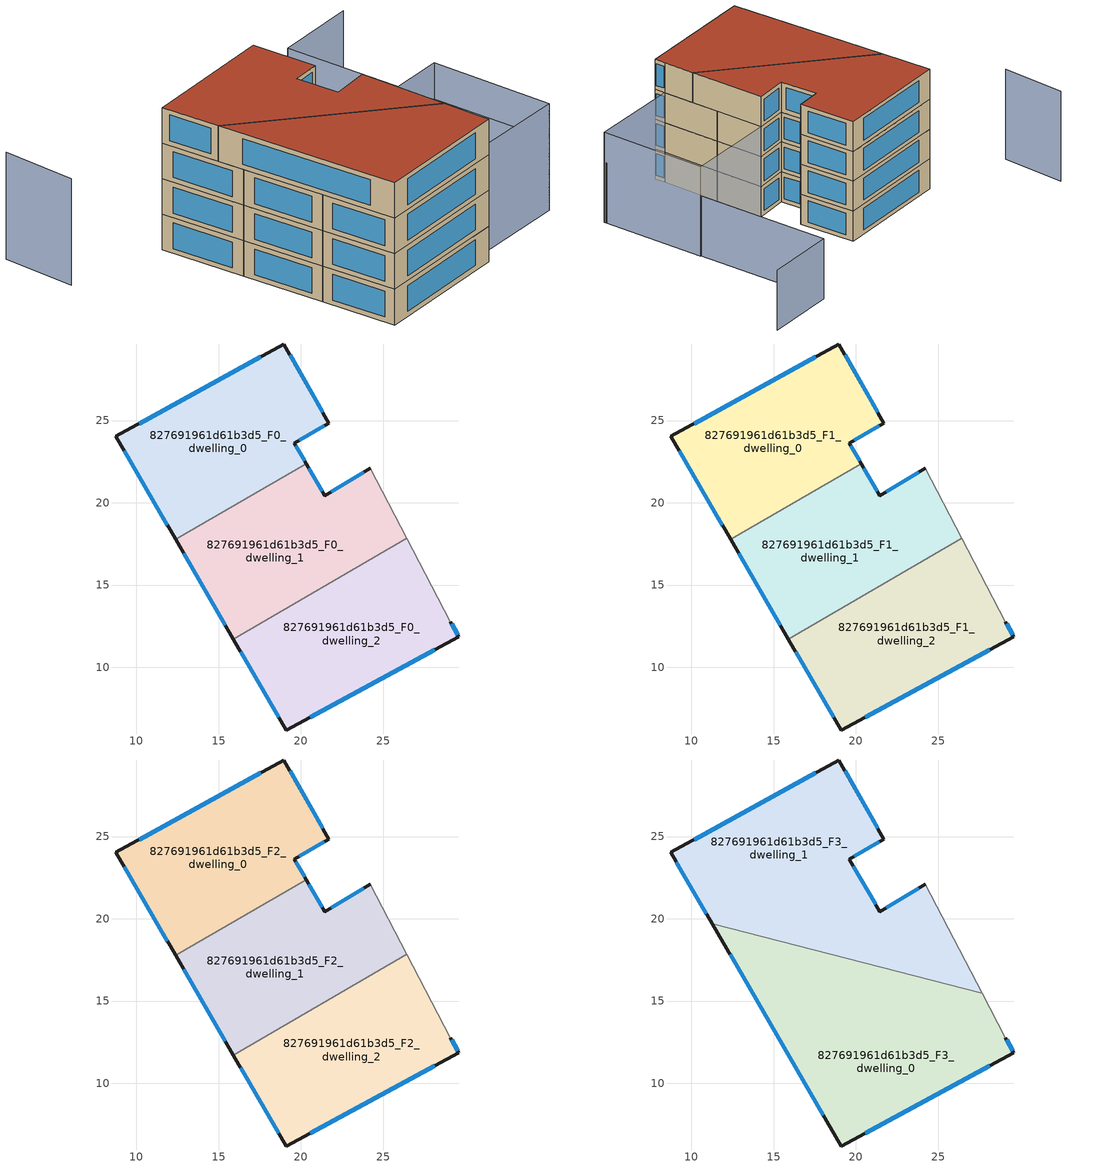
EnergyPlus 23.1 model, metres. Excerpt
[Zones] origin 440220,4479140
827691961d61b3d5_F0_dwelling_0
 floor ground (EU_floor_Construction): 18.97,29.66 21.71,24.85 19.6,23.63 20.33,22.38 12.39,17.77 8.75,24.04 z0
 wall outside (EU_wall_Construction): 20.33,22.38 19.6,23.63 21.71,24.85 18.97,29.66 8.75,24.04 12.39,17.77 z0:3
 wall to 827691961d61b3d5_F0_dwelling_1 (EU_wall_Construction): 12.39,17.77 20.33,22.38 z0:3
 window (EU_Window_Construction): 19.89,23.8 21.42,24.68 / 20.23,22.55 19.7,23.46 / 9.25,23.17 11.88,18.64 / 17.55,28.88 10.17,24.82 / 21.33,25.52 19.35,28.99 z0.42:2.58
827691961d61b3d5_F0_dwelling_1
 floor ground (EU_floor_Construction): 24.22,22.1 26.45,17.84 15.9,11.72 12.39,17.77 20.33,22.38 21.46,20.44 z0
 wall outside (EU_wall_Construction): 24.22,22.1 21.46,20.44 20.33,22.38 / 12.39,17.77 15.9,11.72 z0:3
 wall adiabatic (EU_wall_Construction): 26.45,17.84 24.22,22.1 z0:3
 wall to 827691961d61b3d5_F0_dwelling_2 (EU_wall_Construction): 15.9,11.72 26.45,17.84 z0:3
 window (EU_Window_Construction): 23.84,21.87 21.84,20.67 / 12.87,16.93 15.41,12.56 / 21.3,20.71 20.48,22.11 z0.42:2.58
827691961d61b3d5_F0_dwelling_2
 floor ground (EU_floor_Construction): 26.45,17.84 29.09,12.77 29.6,11.85 19.11,6.19 15.9,11.72 z0
 wall outside (EU_wall_Construction): 15.9,11.72 19.11,6.19 29.6,11.85 29.09,12.77 z0:3
 wall adiabatic (EU_wall_Construction): 29.09,12.77 26.45,17.84 z0:3
 window (EU_Window_Construction): 29.53,11.98 29.16,12.64 / 20.57,6.97 28.15,11.07 / 16.35,10.95 18.67,6.95 z0.42:2.58
827691961d61b3d5_F1_dwelling_0
 floor to 827691961d61b3d5_F0_dwelling_0 (EU_floor_Construction): 18.97,29.66 21.71,24.85 19.6,23.63 20.33,22.38 12.39,17.77 8.75,24.04 z3
 wall outside (EU_wall_Construction): 20.33,22.38 19.6,23.63 21.71,24.85 18.97,29.66 8.75,24.04 12.39,17.77 z3:6
 wall to 827691961d61b3d5_F1_dwelling_1 (EU_wall_Construction): 12.39,17.77 20.33,22.38 z3:6
 window (EU_Window_Construction): 19.89,23.8 21.42,24.68 / 20.23,22.55 19.7,23.46 / 9.25,23.17 11.88,18.64 / 17.55,28.88 10.17,24.82 / 21.33,25.52 19.35,28.99 z3.42:5.58
827691961d61b3d5_F1_dwelling_1
 floor to 827691961d61b3d5_F0_dwelling_1 (EU_floor_Construction): 24.22,22.1 26.45,17.84 15.9,11.72 12.39,17.77 20.33,22.38 21.46,20.44 z3
 wall outside (EU_wall_Construction): 24.22,22.1 21.46,20.44 20.33,22.38 / 12.39,17.77 15.9,11.72 z3:6
 wall adiabatic (EU_wall_Construction): 26.45,17.84 24.22,22.1 z3:6
 wall to 827691961d61b3d5_F1_dwelling_2 (EU_wall_Construction): 15.9,11.72 26.45,17.84 z3:6
 window (EU_Window_Construction): 23.84,21.87 21.84,20.67 / 12.87,16.93 15.41,12.56 / 21.3,20.71 20.48,22.11 z3.42:5.58
827691961d61b3d5_F1_dwelling_2
 floor to 827691961d61b3d5_F0_dwelling_2 (EU_floor_Construction): 26.45,17.84 29.09,12.77 29.6,11.85 19.11,6.19 15.9,11.72 z3
 wall outside (EU_wall_Construction): 15.9,11.72 19.11,6.19 29.6,11.85 29.09,12.77 z3:6
 wall adiabatic (EU_wall_Construction): 29.09,12.77 26.45,17.84 z3:6
 window (EU_Window_Construction): 29.53,11.98 29.16,12.64 / 20.57,6.97 28.15,11.07 / 16.35,10.95 18.67,6.95 z3.42:5.58
827691961d61b3d5_F2_dwelling_0
 floor to 827691961d61b3d5_F1_dwelling_0 (EU_floor_Construction): 18.97,29.66 21.71,24.85 19.6,23.63 20.33,22.38 12.39,17.77 8.75,24.04 z6
 wall outside (EU_wall_Construction): 20.33,22.38 19.6,23.63 21.71,24.85 18.97,29.66 8.75,24.04 12.39,17.77 z6:9
 wall to 827691961d61b3d5_F2_dwelling_1 (EU_wall_Construction): 12.39,17.77 20.33,22.38 z6:9
 window (EU_Window_Construction): 19.89,23.8 21.42,24.68 / 20.23,22.55 19.7,23.46 / 9.25,23.17 11.88,18.64 / 17.55,28.88 10.17,24.82 / 21.33,25.52 19.35,28.99 z6.42:8.58
827691961d61b3d5_F2_dwelling_1
 floor to 827691961d61b3d5_F1_dwelling_1 (EU_floor_Construction): 24.22,22.1 26.45,17.84 15.9,11.72 12.39,17.77 20.33,22.38 21.46,20.44 z6
 wall outside (EU_wall_Construction): 24.22,22.1 21.46,20.44 20.33,22.38 / 12.39,17.77 15.9,11.72 z6:9
 wall adiabatic (EU_wall_Construction): 26.45,17.84 24.22,22.1 z6:9
 wall to 827691961d61b3d5_F2_dwelling_2 (EU_wall_Construction): 15.9,11.72 26.45,17.84 z6:9
 window (EU_Window_Construction): 23.84,21.87 21.84,20.67 / 12.87,16.93 15.41,12.56 / 21.3,20.71 20.48,22.11 z6.42:8.58
827691961d61b3d5_F2_dwelling_2
 floor to 827691961d61b3d5_F1_dwelling_2 (EU_floor_Construction): 26.45,17.84 29.09,12.77 29.6,11.85 19.11,6.19 15.9,11.72 z6
 wall outside (EU_wall_Construction): 15.9,11.72 19.11,6.19 29.6,11.85 29.09,12.77 z6:9
 wall adiabatic (EU_wall_Construction): 29.09,12.77 26.45,17.84 z6:9
 window (EU_Window_Construction): 29.53,11.98 29.16,12.64 / 20.57,6.97 28.15,11.07 / 16.35,10.95 18.67,6.95 z6.42:8.58
827691961d61b3d5_F3_dwelling_0
 floor to 827691961d61b3d5_F2_dwelling_2 (EU_floor_Construction): 27.68,15.48 29.09,12.77 29.6,11.85 19.11,6.19 15.9,11.72 24.01,16.42 z9
 floor to 827691961d61b3d5_F2_dwelling_1 (EU_floor_Construction): 24.01,16.42 15.9,11.72 12.39,17.77 14.36,18.91 z9
 floor to 827691961d61b3d5_F2_dwelling_0 (EU_floor_Construction): 14.36,18.91 12.39,17.77 11.26,19.71 z9
 wall outside (EU_wall_Construction): 11.26,19.71 19.11,6.19 29.6,11.85 29.09,12.77 z9:12
 wall to 827691961d61b3d5_F3_dwelling_1 (EU_wall_Construction): 27.68,15.48 11.26,19.71 z9:12
 wall adiabatic (EU_wall_Construction): 29.09,12.77 27.68,15.48 z9:12
 window (EU_Window_Construction): 20.57,6.97 28.15,11.07 / 12.35,17.84 18.02,8.06 / 29.53,11.98 29.16,12.64 z9.42:11.58
 roof outside (EU_roof_Construction): 29.6,11.85 29.09,12.77 27.68,15.48 11.26,19.71 19.11,6.19 z12
827691961d61b3d5_F3_dwelling_1
 floor to 827691961d61b3d5_F2_dwelling_0 (EU_floor_Construction): 18.97,29.66 21.71,24.85 19.6,23.63 20.33,22.38 14.36,18.91 11.26,19.71 8.75,24.04 z9
 floor to 827691961d61b3d5_F2_dwelling_2 (EU_floor_Construction): 26.45,17.84 27.68,15.48 24.01,16.42 z9
 floor to 827691961d61b3d5_F2_dwelling_1 (EU_floor_Construction): 24.22,22.1 26.45,17.84 24.01,16.42 14.36,18.91 20.33,22.38 21.46,20.44 z9
 wall outside (EU_wall_Construction): 24.22,22.1 21.46,20.44 19.6,23.63 21.71,24.85 18.97,29.66 8.75,24.04 11.26,19.71 z9:12
 wall adiabatic (EU_wall_Construction): 27.68,15.48 24.22,22.1 z9:12
 window (EU_Window_Construction): 21.2,20.89 19.86,23.19 / 23.84,21.87 21.84,20.67 / 9.1,23.44 10.91,20.31 / 17.55,28.88 10.17,24.82 / 21.33,25.52 19.35,28.99 / 19.89,23.8 21.42,24.68 z9.42:11.58
 roof outside (EU_roof_Construction): 27.68,15.48 24.22,22.1 21.46,20.44 19.6,23.63 21.71,24.85 18.97,29.66 8.75,24.04 11.26,19.71 z12
shading: -2.22,27.82 0.36,22.11 / 29.09,12.77 24.22,22.1 / 24.22,22.1 32.18,26.25 / 32.18,26.25 37.05,16.92 / 37.05,16.92 29.09,12.77 z0:9; 36.95,17.1 25.84,37.9 / 25.84,37.9 32.03,41.21 z0:6
[Building]
EU S2 Campaign: North Axis=0; Terrain=City; Solar Distribution=FullExterior
[Site:Location]
Madrid: Latitude=40.5; Longitude=-3.5; Time Zone=1; Elevation=609
[SizingPeriod:WeatherFileDays]
AnnualSizingPeriod: Begin Month=1; Begin Day of Month=1; End Month=12; End Day of Month=31; Day of Week for Start Day=Monday; Use Weather File Daylight Saving Period=No; Use Weather File Rain and Snow Indicators=No
[MATERIAL]
EU_InternalMass_Material: Roughness=MediumRough; Thickness=0.1; Conductivity=1; Density=1800; Specific Heat=900; Thermal Absorptance=0.9; Solar Absorptance=0.7; Visible Absorptance=0.7
[MATERIAL:NOMASS] Roughness=MediumRough; Thermal Absorptance=0.9; Solar Absorptance=0.7; Visible Absorptance=0.7
Name | Thermal Resistance
EU_wall_NoMass | 1.60022
EU_roof_NoMass | 1.57597
EU_floor_NoMass | 0.470652
[WINDOWMATERIAL:SIMPLEGLAZINGSYSTEM]
EU_Window_SimpleGlazing: UFactor=3.28802; Solar Heat Gain Coefficient=0.85; Visible Transmittance=0.85
[CONSTRUCTION]
EU_wall_Construction: EU_wall_NoMass
EU_roof_Construction: EU_roof_NoMass
EU_floor_Construction: EU_floor_NoMass
EU_InternalMass_Construction: EU_InternalMass_Material
EU_Window_Construction: EU_Window_SimpleGlazing
[ZONE] Type=1; Multiplier=1; Ceiling Height=autocalculate; Floor Area=autocalculate; Part of Total Floor Area=Yes
Name | Volume
827691961d61b3d5_F0_dwelling_0; 827691961d61b3d5_F1_dwelling_0; 827691961d61b3d5_F2_dwelling_0 | 237.619
827691961d61b3d5_F3_dwelling_0 | 356.424
827691961d61b3d5_F0_dwelling_1; 827691961d61b3d5_F1_dwelling_1; 827691961d61b3d5_F2_dwelling_1 | 237.641
827691961d61b3d5_F3_dwelling_1 | 356.436
827691961d61b3d5_F0_dwelling_2; 827691961d61b3d5_F1_dwelling_2; 827691961d61b3d5_F2_dwelling_2 | 237.617
[INTERNALMASS] Construction=EU_InternalMass_Construction
Name | Zone or ZoneList | Surface Area
827691961d61b3d5_F0_dwelling_0_EU_InternalMass | 827691961d61b3d5_F0_dwelling_0 | 79.2061
827691961d61b3d5_F0_dwelling_1_EU_InternalMass | 827691961d61b3d5_F0_dwelling_1 | 79.2139
827691961d61b3d5_F0_dwelling_2_EU_InternalMass | 827691961d61b3d5_F0_dwelling_2 | 79.2054
827691961d61b3d5_F1_dwelling_0_EU_InternalMass | 827691961d61b3d5_F1_dwelling_0 | 79.2061
827691961d61b3d5_F1_dwelling_1_EU_InternalMass | 827691961d61b3d5_F1_dwelling_1 | 79.2139
827691961d61b3d5_F1_dwelling_2_EU_InternalMass | 827691961d61b3d5_F1_dwelling_2 | 79.2054
827691961d61b3d5_F2_dwelling_0_EU_InternalMass | 827691961d61b3d5_F2_dwelling_0 | 79.2061
827691961d61b3d5_F2_dwelling_1_EU_InternalMass | 827691961d61b3d5_F2_dwelling_1 | 79.2139
827691961d61b3d5_F2_dwelling_2_EU_InternalMass | 827691961d61b3d5_F2_dwelling_2 | 79.2054
827691961d61b3d5_F3_dwelling_0_EU_InternalMass | 827691961d61b3d5_F3_dwelling_0 | 118.808
827691961d61b3d5_F3_dwelling_1_EU_InternalMass | 827691961d61b3d5_F3_dwelling_1 | 118.812
[OTHEREQUIPMENT] Fuel Type=Electricity; Design Level Calculation Method=Watts/Area; Power per Zone Floor Area=1; Fraction Latent=0; Fraction Radiant=0; Fraction Lost=0; Carbon Dioxide Generation Rate=0; EndUse Subcategory=EU_Step8_InternalGains
Name | Zone or ZoneList or Space or SpaceList | Schedule
EU_Step8_InternalGain_827691961d61b3d5_F0_dwelling_0_f000 | 827691961d61b3d5_F0_dwelling_0 | EU_Step8_GainSchedule_827691961d61b3d5_F0_dwelling_0_f000
EU_Step8_InternalGain_827691961d61b3d5_F0_dwelling_1_f000 | 827691961d61b3d5_F0_dwelling_1 | EU_Step8_GainSchedule_827691961d61b3d5_F0_dwelling_1_f000
EU_Step8_InternalGain_827691961d61b3d5_F0_dwelling_2_f000 | 827691961d61b3d5_F0_dwelling_2 | EU_Step8_GainSchedule_827691961d61b3d5_F0_dwelling_2_f000
EU_Step8_InternalGain_827691961d61b3d5_F1_dwelling_0_f000 | 827691961d61b3d5_F1_dwelling_0 | EU_Step8_GainSchedule_827691961d61b3d5_F1_dwelling_0_f000
EU_Step8_InternalGain_827691961d61b3d5_F1_dwelling_1_f000 | 827691961d61b3d5_F1_dwelling_1 | EU_Step8_GainSchedule_827691961d61b3d5_F1_dwelling_1_f000
EU_Step8_InternalGain_827691961d61b3d5_F1_dwelling_2_f000 | 827691961d61b3d5_F1_dwelling_2 | EU_Step8_GainSchedule_827691961d61b3d5_F1_dwelling_2_f000
EU_Step8_InternalGain_827691961d61b3d5_F2_dwelling_0_f000 | 827691961d61b3d5_F2_dwelling_0 | EU_Step8_GainSchedule_827691961d61b3d5_F2_dwelling_0_f000
EU_Step8_InternalGain_827691961d61b3d5_F2_dwelling_1_f000 | 827691961d61b3d5_F2_dwelling_1 | EU_Step8_GainSchedule_827691961d61b3d5_F2_dwelling_1_f000
EU_Step8_InternalGain_827691961d61b3d5_F2_dwelling_2_f000 | 827691961d61b3d5_F2_dwelling_2 | EU_Step8_GainSchedule_827691961d61b3d5_F2_dwelling_2_f000
EU_Step8_InternalGain_827691961d61b3d5_F3_dwelling_0_f000 | 827691961d61b3d5_F3_dwelling_0 | EU_Step8_GainSchedule_827691961d61b3d5_F3_dwelling_0_f000
EU_Step8_InternalGain_827691961d61b3d5_F3_dwelling_1_f000 | 827691961d61b3d5_F3_dwelling_1 | EU_Step8_GainSchedule_827691961d61b3d5_F3_dwelling_1_f000
[ZONEVENTILATION:DESIGNFLOWRATE] Schedule=EU_AlwaysOn; Design Flow Rate Calculation Method=AirChanges/Hour; Air Changes per Hour=0.480704; Ventilation Type=Natural; Fan Pressure Rise=0; Fan Total Efficiency=1; Constant Term Coefficient=1; Temperature Term Coefficient=0; Velocity Term Coefficient=0; Velocity Squared Term Coefficient=0; Minimum Indoor Temperature=-100; Maximum Indoor Temperature=100; Delta Temperature=-100; Minimum Outdoor Temperature=-100; Maximum Outdoor Temperature=100; Maximum Wind Speed=40
Name | Zone or ZoneList or Space or SpaceList
EU_ConstantAir_827691961d61b3d5_F0_dwelling_0 | 827691961d61b3d5_F0_dwelling_0
EU_ConstantAir_827691961d61b3d5_F0_dwelling_1 | 827691961d61b3d5_F0_dwelling_1
EU_ConstantAir_827691961d61b3d5_F0_dwelling_2 | 827691961d61b3d5_F0_dwelling_2
EU_ConstantAir_827691961d61b3d5_F1_dwelling_0 | 827691961d61b3d5_F1_dwelling_0
EU_ConstantAir_827691961d61b3d5_F1_dwelling_1 | 827691961d61b3d5_F1_dwelling_1
EU_ConstantAir_827691961d61b3d5_F1_dwelling_2 | 827691961d61b3d5_F1_dwelling_2
EU_ConstantAir_827691961d61b3d5_F2_dwelling_0 | 827691961d61b3d5_F2_dwelling_0
EU_ConstantAir_827691961d61b3d5_F2_dwelling_1 | 827691961d61b3d5_F2_dwelling_1
EU_ConstantAir_827691961d61b3d5_F2_dwelling_2 | 827691961d61b3d5_F2_dwelling_2
EU_ConstantAir_827691961d61b3d5_F3_dwelling_0 | 827691961d61b3d5_F3_dwelling_0
EU_ConstantAir_827691961d61b3d5_F3_dwelling_1 | 827691961d61b3d5_F3_dwelling_1
[HVACTEMPLATE:THERMOSTAT] Constant Heating Setpoint=20; Constant Cooling Setpoint=50
EU_HeatOnly_827691961d61b3d5_F0_dwelling_0; EU_HeatOnly_827691961d61b3d5_F0_dwelling_1; EU_HeatOnly_827691961d61b3d5_F0_dwelling_2; EU_HeatOnly_827691961d61b3d5_F1_dwelling_0; EU_HeatOnly_827691961d61b3d5_F1_dwelling_1; EU_HeatOnly_827691961d61b3d5_F1_dwelling_2; EU_HeatOnly_827691961d61b3d5_F2_dwelling_0; EU_HeatOnly_827691961d61b3d5_F2_dwelling_1; EU_HeatOnly_827691961d61b3d5_F2_dwelling_2; EU_HeatOnly_827691961d61b3d5_F3_dwelling_0; EU_HeatOnly_827691961d61b3d5_F3_dwelling_1
[HVACTEMPLATE:ZONE:IDEALLOADSAIRSYSTEM] System Availability Schedule=EU_AlwaysOn; Maximum Heating Supply Air Temperature=50; Minimum Cooling Supply Air Temperature=13; Maximum Heating Supply Air Humidity Ratio=0.0156; Minimum Cooling Supply Air Humidity Ratio=0.0077; Heating Limit=NoLimit; Cooling Limit=NoLimit; Heating Availability Schedule=EU_AlwaysOn; Cooling Availability Schedule=EU_CoolingOff; Dehumidification Control Type=ConstantSensibleHeatRatio; Cooling Sensible Heat Ratio=0.7; Dehumidification Setpoint=60; Humidification Control Type=None; Humidification Setpoint=30; Outdoor Air Method=None; Outdoor Air Flow Rate per Person=0.00944; Outdoor Air Flow Rate per Zone Floor Area=0; Outdoor Air Flow Rate per Zone=0; Demand Controlled Ventilation Type=None; Outdoor Air Economizer Type=NoEconomizer; Heat Recovery Type=None; Sensible Heat Recovery Effectiveness=0.7; Latent Heat Recovery Effectiveness=0.65
Name | Template Thermostat
827691961d61b3d5_F0_dwelling_0 | EU_HeatOnly_827691961d61b3d5_F0_dwelling_0
827691961d61b3d5_F0_dwelling_1 | EU_HeatOnly_827691961d61b3d5_F0_dwelling_1
827691961d61b3d5_F0_dwelling_2 | EU_HeatOnly_827691961d61b3d5_F0_dwelling_2
827691961d61b3d5_F1_dwelling_0 | EU_HeatOnly_827691961d61b3d5_F1_dwelling_0
827691961d61b3d5_F1_dwelling_1 | EU_HeatOnly_827691961d61b3d5_F1_dwelling_1
827691961d61b3d5_F1_dwelling_2 | EU_HeatOnly_827691961d61b3d5_F1_dwelling_2
827691961d61b3d5_F2_dwelling_0 | EU_HeatOnly_827691961d61b3d5_F2_dwelling_0
827691961d61b3d5_F2_dwelling_1 | EU_HeatOnly_827691961d61b3d5_F2_dwelling_1
827691961d61b3d5_F2_dwelling_2 | EU_HeatOnly_827691961d61b3d5_F2_dwelling_2
827691961d61b3d5_F3_dwelling_0 | EU_HeatOnly_827691961d61b3d5_F3_dwelling_0
827691961d61b3d5_F3_dwelling_1 | EU_HeatOnly_827691961d61b3d5_F3_dwelling_1
[SIZING:ZONE] Zone Cooling Design Supply Air Temperature Input Method=SupplyAirTemperature; Zone Cooling Design Supply Air Temperature=13; Zone Heating Design Supply Air Temperature Input Method=SupplyAirTemperature; Zone Heating Design Supply Air Temperature=50; Zone Cooling Design Supply Air Humidity Ratio=0.008; Zone Heating Design Supply Air Humidity Ratio=0.008; Cooling Design Air Flow Method=DesignDay; Cooling Design Air Flow Rate=0; Cooling Minimum Air Flow per Zone Floor Area=0.000762; Cooling Minimum Air Flow=0; Cooling Minimum Air Flow Fraction=0.2; Heating Design Air Flow Method=DesignDay; Heating Design Air Flow Rate=0; Heating Maximum Air Flow per Zone Floor Area=0.002032; Heating Maximum Air Flow=0.141576; Heating Maximum Air Flow Fraction=0.3; Account for Dedicated Outdoor Air System=No; Dedicated Outdoor Air System Control Strategy=NeutralSupplyAir; Dedicated Outdoor Air Low Setpoint Temperature for Design=autosize; Dedicated Outdoor Air High Setpoint Temperature for Design=autosize; Zone Load Sizing Method=Sensible Load Only No Latent Load; Zone Latent Cooling Design Supply Air Humidity Ratio Input Method=HumidityRatioDifference; Zone Cooling Design Supply Air Humidity Ratio Difference=0.005; Zone Latent Heating Design Supply Air Humidity Ratio Input Method=HumidityRatioDifference; Zone Humidification Design Supply Air Humidity Ratio Difference=0.005
827691961d61b3d5_F0_dwelling_0; 827691961d61b3d5_F0_dwelling_1; 827691961d61b3d5_F0_dwelling_2; 827691961d61b3d5_F1_dwelling_0; 827691961d61b3d5_F1_dwelling_1; 827691961d61b3d5_F1_dwelling_2; 827691961d61b3d5_F2_dwelling_0; 827691961d61b3d5_F2_dwelling_1; 827691961d61b3d5_F2_dwelling_2; 827691961d61b3d5_F3_dwelling_0; 827691961d61b3d5_F3_dwelling_1
[SCHEDULE:CONSTANT]
Name | Hourly Value
EU_AlwaysOn | 1
EU_CoolingOff | 0
[SCHEDULE:FILE] Column Number=1; Rows to Skip at Top=0; Number of Hours of Data=8760; Column Separator=Comma; Interpolate to Timestep=No; Minutes per Item=60; Adjust Schedule for Daylight Savings=Yes
Name | File
EU_Step8_GainSchedule_827691961d61b3d5_F0_dwelling_0_f000 | ../../schedules/827691961d61b3d5/827691961d61b3d5_F0_dwelling_0_f000_gain.csv
EU_Step8_GainSchedule_827691961d61b3d5_F0_dwelling_1_f000 | ../../schedules/827691961d61b3d5/827691961d61b3d5_F0_dwelling_1_f000_gain.csv
EU_Step8_GainSchedule_827691961d61b3d5_F0_dwelling_2_f000 | ../../schedules/827691961d61b3d5/827691961d61b3d5_F0_dwelling_2_f000_gain.csv
EU_Step8_GainSchedule_827691961d61b3d5_F1_dwelling_0_f000 | ../../schedules/827691961d61b3d5/827691961d61b3d5_F1_dwelling_0_f000_gain.csv
EU_Step8_GainSchedule_827691961d61b3d5_F1_dwelling_1_f000 | ../../schedules/827691961d61b3d5/827691961d61b3d5_F1_dwelling_1_f000_gain.csv
EU_Step8_GainSchedule_827691961d61b3d5_F1_dwelling_2_f000 | ../../schedules/827691961d61b3d5/827691961d61b3d5_F1_dwelling_2_f000_gain.csv
EU_Step8_GainSchedule_827691961d61b3d5_F2_dwelling_0_f000 | ../../schedules/827691961d61b3d5/827691961d61b3d5_F2_dwelling_0_f000_gain.csv
EU_Step8_GainSchedule_827691961d61b3d5_F2_dwelling_1_f000 | ../../schedules/827691961d61b3d5/827691961d61b3d5_F2_dwelling_1_f000_gain.csv
EU_Step8_GainSchedule_827691961d61b3d5_F2_dwelling_2_f000 | ../../schedules/827691961d61b3d5/827691961d61b3d5_F2_dwelling_2_f000_gain.csv
EU_Step8_GainSchedule_827691961d61b3d5_F3_dwelling_0_f000 | ../../schedules/827691961d61b3d5/827691961d61b3d5_F3_dwelling_0_f000_gain.csv
EU_Step8_GainSchedule_827691961d61b3d5_F3_dwelling_1_f000 | ../../schedules/827691961d61b3d5/827691961d61b3d5_F3_dwelling_1_f000_gain.csv
